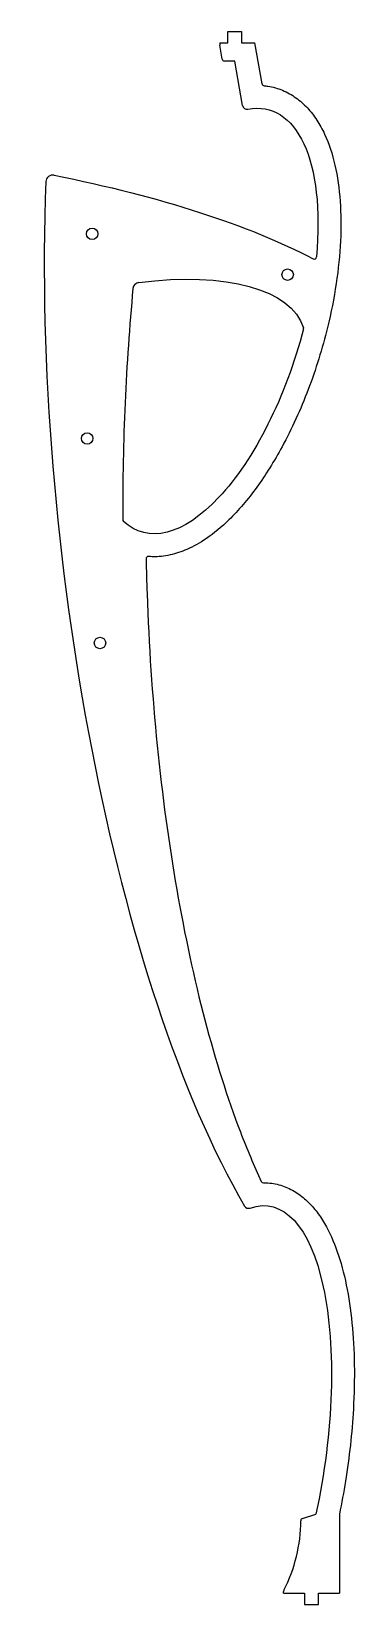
# Model space of a CAD drawing. Header units: millimetres. Extents: x 2418 to 2559, y 1314 to 2001.
import ezdxf

# ---------------------------------------------------------------- set-up
doc = ezdxf.new("R2010")
doc.units = ezdxf.units.MM

msp = doc.modelspace()

# ---------------------------------------------------------------- linework, layer by layer
for p, q in [((2500.6, 1995.94), (2500.6, 1994.94)), ((2501.68, 1988.82), (2500.6, 1994.94)), ((2519.09, 1978.07), (2515.94, 1995.94)), ((2507.19, 1988), (2502.66, 1988)), ((2510.6, 1968.64), (2507.19, 1988)), ((2536.7, 1351.26), (2542.63, 1353.13)), ((2552.85, 1353.03), (2552.85, 1318.68)), ((2528.5, 1318.68), (2528.5, 1319.43))]:
    msp.add_line(p, q)
for points in [[(2500.6, 1995.94), (2504.18, 1995.94), (2504.18, 2000.94), (2510.18, 2000.94), (2510.18, 1995.94), (2515.94, 1995.94)], [(2528.5, 1318.68), (2537.68, 1318.68), (2537.68, 1313.68), (2543.68, 1313.68), (2543.68, 1318.68), (2552.85, 1318.68)]]:
    msp.add_lwpolyline(points)
for centre in [(2444.92, 1912.54), (2530.25, 1894.69), (2442.74, 1823.15), (2448.32, 1733.77)]:
    msp.add_circle(centre, 2.5)
for centre, radius, start, end in [((2502.66, 1989), 1, 190, 270), ((2520.08, 1978.24), 1, 190, 264.17431), ((2512.57, 1968.99), 2, 190, 280.43484), ((2427.69, 1935.21), 3, 78.65628, 177.76749), ((2541.81, 1902.5), 1, 242.1896, 354.63702), ((2465.73, 1888.32), 3, 97.33632, 174.58364), ((2536.22, 1871.22), 1, 345.46289, 17.28337), ((2459.27, 1787.63), 1, 180.22588, 226.8333), ((2469.47, 1770.55), 1, 85.34682, 181.1509), ((2519.67, 1498.95), 1, 205.04704, 270.31402), ((2513.19, 1488.78), 2, 210.30696, 289.18857), ((2469, 1350.48), 67, 332.83839, 359.85706), ((2537, 1350.31), 1, 107.5303, 179.85706), ((2553.85, 1353.03), 1, 168.25355, 180), ((2529.5, 1319.43), 1, 152.83839, 180)]:
    msp.add_arc(centre, radius, start, end)
at = {"extrusion": (0, 0, -1)}
for centre, major_axis, ratio, start_param, end_param in [((2494.46, 1874.42), (-28.03, -92.17), 0.436737, 2.919408, 4.274602), ((2232.26, 1846.89), (357.21, 0), 0.305622, 5.293257, 5.758044), ((2444.83, 1844.06), (92.42, 27.17), 0.436737, 5.062029, 6.276332), ((2494.46, 1874.42), (-28.03, -92.17), 0.436737, 4.617527, 6.49532), ((2503.99, 1375.17), (-18.35, -112.58), 0.368862, 2.94437, 4.849019)]:
    msp.add_ellipse(centre, major_axis=major_axis, ratio=ratio, start_param=start_param, end_param=end_param, dxfattribs=at)
for centre, major_axis, ratio, start_param, end_param in [((2539.86, 1786.39), (40.72, -354.88), 0.305622, 4.244526, 5.676349), ((2577.33, 1783.46), (3.15, -357.2), 0.333232, 4.410659, 4.697782)]:
    msp.add_ellipse(centre, major_axis=major_axis, ratio=ratio, start_param=start_param, end_param=end_param)
for points, knots in [([(2519.98, 1977.25), (2520.53, 1977.19), (2521.08, 1977.12), (2523.83, 1976.68), (2525.99, 1976.07), (2530.1, 1974.36), (2532.05, 1973.26), (2535.67, 1970.68), (2537.34, 1969.19), (2540.39, 1965.91), (2541.77, 1964.12), (2544.27, 1960.28), (2545.38, 1958.24), (2548.31, 1951.94), (2549.8, 1947.38), (2552.04, 1937.57), (2552.78, 1932.31), (2553.57, 1921.22), (2553.62, 1915.39), (2553.03, 1903.33), (2552.4, 1897.1), (2550.5, 1884.44), (2549.23, 1878.01), (2545.42, 1862.44), (2542.59, 1853.31), (2535.91, 1835.75), (2532.07, 1827.32), (2524.4, 1813.17), (2520.7, 1807.24), (2512.92, 1796.51), (2508.85, 1791.7), (2501.42, 1784.44), (2498.15, 1781.7), (2492.01, 1777.5), (2489.18, 1775.9), (2483.88, 1773.58), (2481.43, 1772.76), (2476.44, 1771.67), (2473.9, 1771.4), (2470.76, 1771.46), (2470.16, 1771.49), (2469.55, 1771.54)], [3.056266, 3.056266, 3.056266, 3.056266, 3.081983, 3.081983, 3.184742, 3.184742, 3.287501, 3.287501, 3.390261, 3.390261, 3.49302, 3.49302, 3.595779, 3.595779, 3.793674, 3.793674, 3.991569, 3.991569, 4.189463, 4.189463, 4.387358, 4.387358, 4.585253, 4.585253, 4.8675, 4.8675, 5.149747, 5.149747, 5.380081, 5.380081, 5.610416, 5.610416, 5.783861, 5.783861, 5.925969, 5.925969, 6.043241, 6.043241, 6.160513, 6.160513, 6.188448, 6.188448, 6.188448, 6.188448]), ([(2468.47, 1770.53), (2468.57, 1765.46), (2468.71, 1760.41), (2469.66, 1732.9), (2471.15, 1710.63), (2475.5, 1667.25), (2478.36, 1646.16), (2485.34, 1605.95), (2489.46, 1586.83), (2498.79, 1551.31), (2504, 1534.9), (2512.57, 1512.49), (2515.62, 1505.26), (2518.77, 1498.53)], [4.7462187, 4.7462187, 4.7462187, 4.7462187, 4.7891606, 4.7891606, 4.9801456, 4.9801456, 5.1711306, 5.1711306, 5.3621156, 5.3621156, 5.5531006, 5.5531006, 5.6527898, 5.6527898, 5.6527898, 5.6527898]), ([(2519.68, 1497.95), (2520.08, 1497.96), (2520.48, 1497.95), (2523.03, 1497.84), (2525.17, 1497.48), (2529.29, 1496.24), (2531.26, 1495.36), (2534.95, 1493.19), (2536.67, 1491.9), (2539.84, 1489.02), (2541.3, 1487.42), (2544, 1483.95), (2545.24, 1482.09), (2548.54, 1476.42), (2550.36, 1472.31), (2553.5, 1463.33), (2554.81, 1458.46), (2556.94, 1448.04), (2557.76, 1442.5), (2558.92, 1430.85), (2559.26, 1424.74), (2559.46, 1412.14), (2559.32, 1405.63), (2558.36, 1388.69), (2557.2, 1378.09), (2554.74, 1362.76), (2553.86, 1357.97), (2552.87, 1353.23)], [3.079573, 3.079573, 3.079573, 3.079573, 3.096974, 3.096974, 3.190343, 3.190343, 3.283712, 3.283712, 3.377082, 3.377082, 3.470451, 3.470451, 3.563821, 3.563821, 3.737895, 3.737895, 3.91197, 3.91197, 4.086044, 4.086044, 4.260119, 4.260119, 4.434194, 4.434194, 4.705753, 4.705753, 4.829739, 4.829739, 4.829739, 4.829739])]:
    msp.add_open_spline(points, degree=3, knots=knots)

doc.saveas('drawing.dxf')
